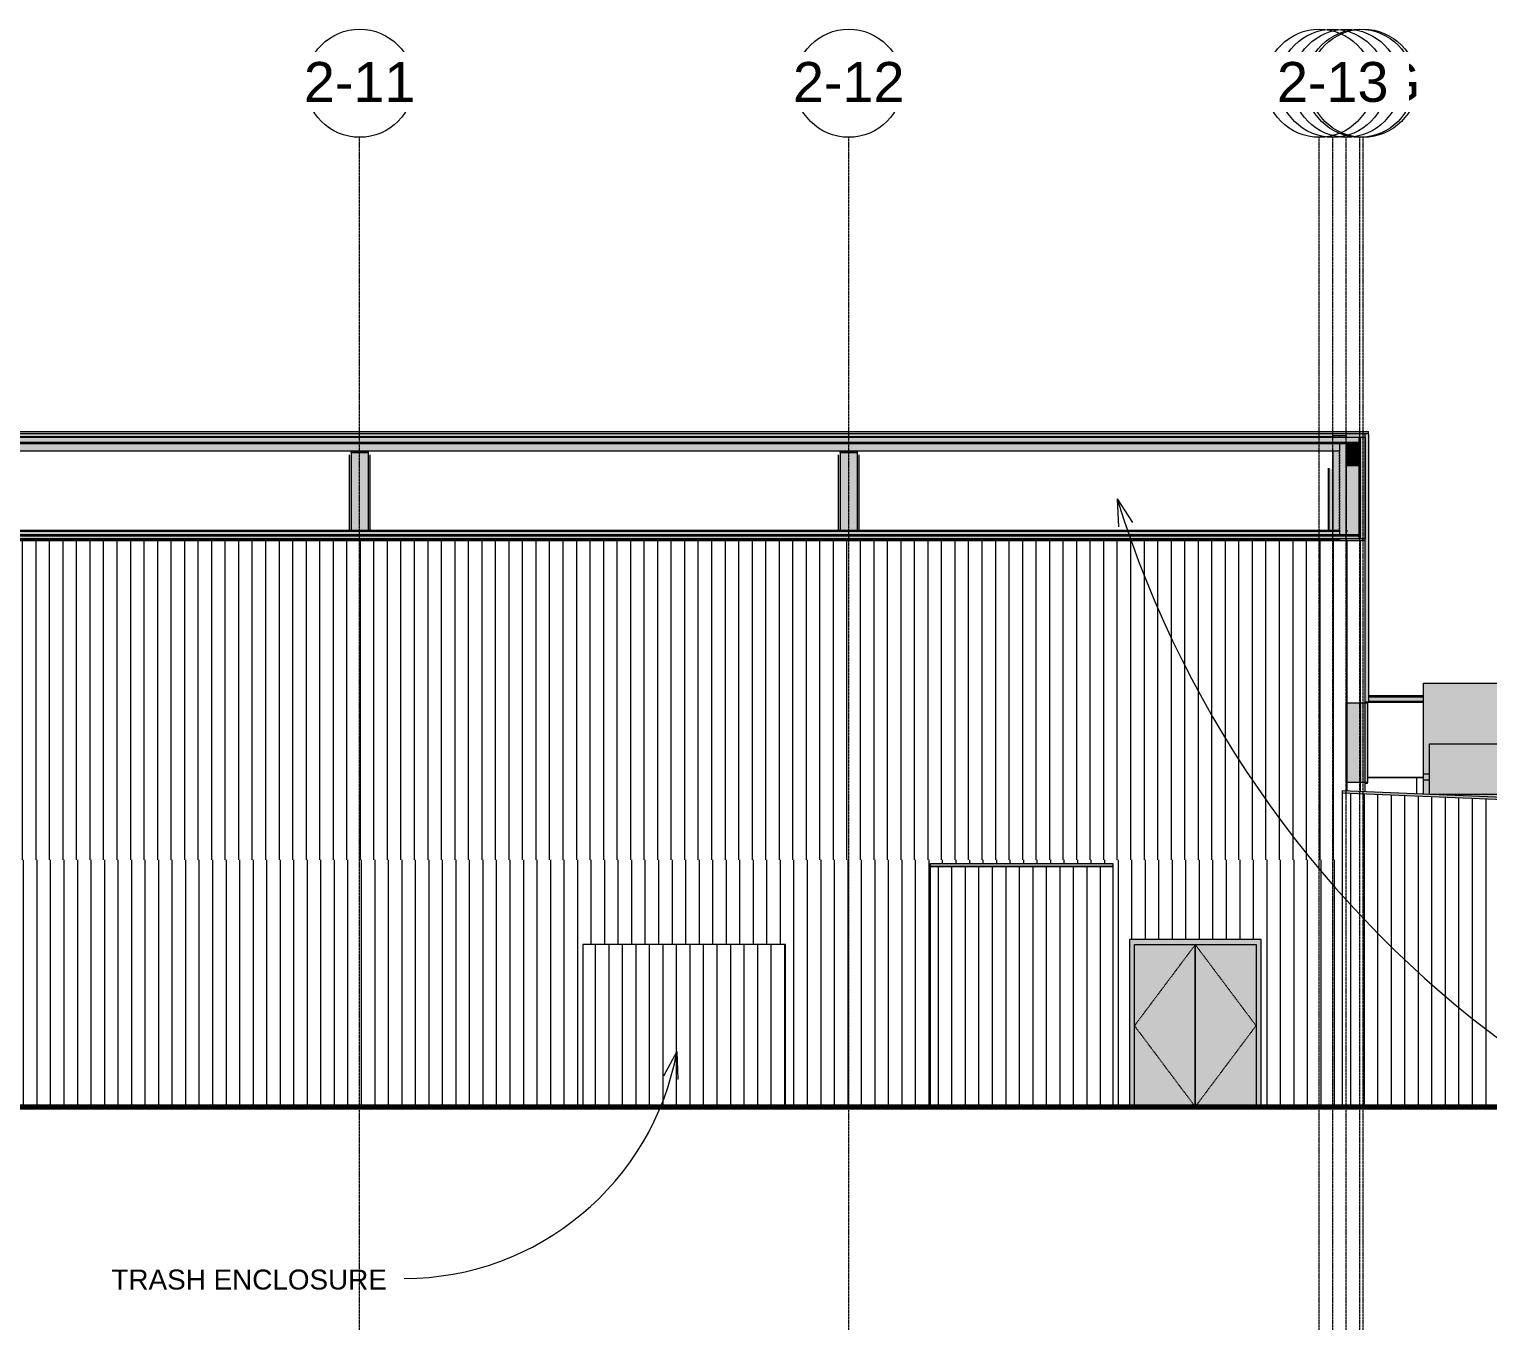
# Model space of a CAD drawing. Header units: inches. Extents: x 20478 to 36684, y -248 to 750.
# Drawn here: x 35054 to 35917, y -132 to 638 of the extents above; entities that cross this region are included whole.
import ezdxf

# ---------------------------------------------------------------- set-up
doc = ezdxf.new("R2010")
doc.units = ezdxf.units.IN
doc.header["$MEASUREMENT"] = 0
for name, pattern in [('Dash 1_16_', [0.12499999999999999, 0.06249999999999999, -0.06249999999999999]), ('Grid Line 1_2_', [0.8749999999999999, 0.4999999999999999, -0.125, 0.125, -0.125]), ('Hidden 1_8_', [0.1875, 0.125, -0.06249999999999999])]:
    doc.linetypes.add(name, pattern=pattern)
for name, color, linetype, lineweight in [('A-CLNG', 13, 'Continuous', 13), ('A-DOOR', 31, 'Continuous', 13), ('A-DOOR-FRAM', 31, 'Continuous', 9), ('A-GLAZ-CWMG', 51, 'Continuous', 9), ('A-ROOF', 132, 'Continuous', 13), ('A-WALL', 113, 'Continuous', 13), ('A-WALL-PATT', 111, 'Continuous', 13), ('C-TOPO', 7, 'Continuous', 9), ('G-ANNO-TEXT', 231, 'Continuous', 9), ('L-SITE-WALL', 31, 'Continuous', 13), ('M-EQPM', 50, 'Continuous', 9), ('S-BEAM', 12, 'Continuous', 9), ('S-COLS', 52, 'Continuous', 9), ('S-GRID', 1, 'Continuous', 9), ('S-GRID-IDEN', 1, 'Continuous', 9)]:
    doc.layers.add(name, color=color, linetype=linetype, lineweight=lineweight)
doc.styles.add('Arial', font='arial.ttf', dxfattribs={"height": 23.60479041916165})
doc.styles.add('Arial_1', font='arial.ttf', dxfattribs={"height": 11.80239520958083})

# ---------------------------------------------------------------- blocks, each defined once
blk = doc.blocks.new('Girt_C - 8_D-1162512-Elevation - North')
at = {"layer": 'S-BEAM'}
for points in [[(-24506.32921413365, 388.3092348252611), (-22795.36401028227, 388.3092348252609), (-22795.36401028227, 392.5941618504141), (-26260.87703146683, 392.5941618504143), (-26260.87703146683, 388.3092348252611), (-24514.96879746698, 388.3092348252611)], [(-24532.24796413365, 388.1217348252611), (-22795.36401028227, 388.1766523037884), (-22795.36401028227, 388.3092348252609), (-24324.89796413365, 388.3092348252611), (-26260.87703146683, 388.3092348252611), (-26260.87703146683, 388.1217348252611), (-24540.88754746698, 388.1217348252611)]]:
    blk.add_hatch(color=256, dxfattribs=at).paths.add_polyline_path(points, flags=0)
for p, q in [((-22795.36401028228, 392.5941618504138), (-22795.36401028228, 388.3092348252607)), ((-26260.87703146683, 388.1217348252611), (-22795.36401028227, 388.1217348252609)), ((-22795.36401028228, 388.3092348252607), (-22795.36401028228, 388.1217348252607))]:
    blk.add_line(p, q, dxfattribs=at)
blk = doc.blocks.new('Rectangular Mullion - Profile_Polycarbonate_Upper and left-1106668-Elevation - North')
at = {"layer": 'A-GLAZ-CWMG'}
blk.add_hatch(color=256, dxfattribs=at).paths.add_polyline_path([(-22778.88922535367, 191.2773372124658), (-22778.88922535367, 191.9999999999995), (-22780.26522535359, 191.9999999999995), (-22780.26522535359, 191.2773372124658)], flags=0)
for q in [(-22780.26522535359, 191.2773372124655), (-22778.88922535367, 191.9999999999994)]:
    blk.add_line((-22778.88922535367, 191.2773372124655), q, dxfattribs=at)
blk = doc.blocks.new('Rectangular Mullion - Profile_Polycarbonate_Upper and left-1149837-Elevation - North')
at = {"layer": 'A-GLAZ-CWMG'}
for points in [[(-22787.05213080031, 393.3821618504146), (-22783.87110035358, 393.3821618504146), (-22783.87110035358, 396.2161618504146), (-26280.2682253536, 396.2161618504146), (-26280.2682253536, 393.3821618504146), (-22795.69171413365, 393.3821618504146)], [(-22787.05213080031, 392.8441618504145), (-22783.87110035358, 392.8441618504145), (-22783.87110035358, 393.3821618504146), (-26271.3902253536, 393.3821618504146), (-26271.3902253536, 392.8441618504145), (-22795.69171413365, 392.8441618504145)], [(-22783.87110035358, 392.5941618504144), (-22783.87110035358, 392.8441618504145), (-26271.3902253536, 392.8441618504145), (-26271.3902253536, 392.5941618504144), (-22787.05213080031, 392.5941618504144)]]:
    blk.add_hatch(color=256, dxfattribs=at).paths.add_polyline_path(points, flags=0)
for p, q in [((-26280.2682253536, 396.2161618504139), (-22783.87110035359, 396.2161618504139)), ((-26280.2682253536, 393.3821618504139), (-22783.87110035359, 393.3821618504139)), ((-26271.3902253536, 392.8441618504139), (-22783.87110035359, 392.8441618504139)), ((-26271.3902253536, 392.5941618504139), (-22783.87110035359, 392.5941618504139)), ((-22783.87110035359, 396.2161618504139), (-22783.87110035359, 393.3821618504139)), ((-22783.87110035359, 392.8441618504139), (-22783.87110035359, 392.5941618504139))]:
    blk.add_line(p, q, dxfattribs=at)
blk = doc.blocks.new('Rectangular Mullion - Profile_Polycarbonate_Lower-1149838-Elevation - North')
at = {"layer": 'A-GLAZ-CWMG'}
blk.add_hatch(color=256, dxfattribs=at).paths.add_polyline_path([(-22787.05213080032, 336.187858960872), (-22783.87110035359, 336.187858960872), (-22783.87110035359, 337.6438589608723), (-26280.2682253536, 337.6438589608723), (-26280.2682253536, 336.187858960872), (-22795.69171413365, 336.187858960872)], flags=0)
h = blk.add_hatch(color=256, dxfattribs=at)
h.paths.add_polyline_path([(-22787.05213080032, 338.1818589608717), (-22783.87110035359, 338.1818589608717), (-22783.87110035359, 338.4318589608721), (-22791.28087764163, 338.4318589608721), (-22791.28087764163, 338.1818589608717)], flags=0)
h.paths.add_polyline_path([(-26260.16463080032, 338.1818589608717), (-22791.39025264163, 338.1818589608717), (-22791.39025264163, 338.4318589608721), (-26271.39022535361, 338.4318589608721), (-26271.39022535361, 338.1818589608717)], flags=0)
h = blk.add_hatch(color=256, dxfattribs=at)
h.paths.add_polyline_path([(-22791.20275264163, 337.9453125001034), (-22791.20280909465, 338.0546875001032), (-22783.87110035359, 338.0546875001032), (-22783.87110035359, 338.1818589608717), (-22791.28087764163, 338.128716954716), (-22791.25660281682, 338.076137494178), (-22791.20280909465, 337.9454496485121)], flags=0)
h.paths.add_polyline_path([(-24394.01463080032, 337.6438589608723), (-22783.87110035359, 337.6438589608723), (-22783.87110035359, 337.9453125001034), (-22791.3353351631, 338.0002299786319), (-22791.39025264163, 338.1818589608717), (-26271.39022535361, 338.1818589608717), (-26271.39022535361, 337.6438589608723), (-24411.29379746699, 337.6438589608723)], flags=0)
for p, q in [((-22783.87110035359, 337.6438589608713), (-26280.2682253536, 337.6438589608713)), ((-22791.39025264163, 338.4318589608713), (-26271.3902253536, 338.4318589608713)), ((-22791.38793656739, 338.1818589608713), (-26271.3902253536, 338.1818589608713)), ((-22783.87110035359, 338.4318589608713), (-22791.28087764163, 338.4318589608713)), ((-22783.87110035359, 338.1818589608713), (-22791.28087764163, 338.1818589608713)), ((-22783.87110035359, 338.4318589608713), (-22783.87110035359, 338.1818589608713)), ((-22783.87110035359, 337.6438589608713), (-22783.87110035359, 336.1878589608713)), ((-22783.87110035359, 336.1878589608713), (-26280.2682253536, 336.1878589608713))]:
    blk.add_line(p, q, dxfattribs=at)
blk = doc.blocks.new('Rectangular Mullion - Profile_Polycarbonate_Upper and left-1106854-Elevation - North')
at = {"layer": 'A-GLAZ-CWMG'}
h = blk.add_hatch(color=256, dxfattribs=at)
h.paths.add_polyline_path([(-22783.62110035359, 336.187858960872), (-22783.62110035359, 337.9453125001034), (-22783.87110035359, 337.9453125001034), (-22783.87110035359, 336.187858960872)], flags=0)
h.paths.add_polyline_path([(-22783.62110035359, 338.0546875001032), (-22783.62110035359, 396.2161618504146), (-22783.87110035359, 396.2161618504146), (-22783.87110035359, 338.0546875001032)], flags=0)
h = blk.add_hatch(color=256, dxfattribs=at)
h.paths.add_polyline_path([(-22783.62110035359, 336.187858960872), (-22783.08310035359, 336.187858960872), (-22783.08310035359, 337.9453125001034), (-22783.62110035359, 337.9453125001034)], flags=0)
h.paths.add_polyline_path([(-22783.08310035359, 338.0546875001032), (-22783.08310035359, 396.2161618504146), (-22783.62110035359, 396.2161618504146), (-22783.62110035359, 338.0546875001032)], flags=0)
blk.add_hatch(color=256, dxfattribs=at).paths.add_polyline_path([(-22783.08310035359, 336.187858960872), (-22780.24910035359, 336.187858960872), (-22780.24910035359, 396.2161618504146), (-22783.08310035359, 396.2161618504146), (-22783.08310035359, 340.131034807554)], flags=0)
for p, q in [((-22783.87110035359, 396.2161618504139), (-22783.62110035359, 396.2161618504139)), ((-22783.87110035359, 393.382161850414), (-22783.87110035359, 338.0546875001026)), ((-22783.62110035359, 396.2161618504139), (-22783.08310035359, 396.2161618504139)), ((-22783.62110035359, 396.2161618504139), (-22783.62110035359, 338.0546875001026)), ((-22783.08310035359, 396.2161618504139), (-22780.24910035359, 396.2161618504139)), ((-22783.08310035359, 396.2161618504139), (-22783.08310035359, 336.1878589608713)), ((-22780.24910035359, 396.2161618504139), (-22780.24910035359, 336.1878589608713)), ((-22783.87110035359, 337.9453125001029), (-22783.87110035359, 337.6438589608714)), ((-22783.62110035359, 337.9453125001029), (-22783.62110035359, 336.1878589608713)), ((-22783.62110035359, 336.1878589608713), (-22783.87110035359, 336.1878589608713)), ((-22783.08310035359, 336.1878589608713), (-22783.62110035359, 336.1878589608713)), ((-22780.24910035359, 336.1878589608713), (-22783.08310035359, 336.1878589608713))]:
    blk.add_line(p, q, dxfattribs=at)
blk = doc.blocks.new('Double-Flush - 72_ x 96_-983185-Elevation - North')
at = {"layer": 'A-DOOR'}
for points in [[(-22880.7652253536, 0), (-22880.7652253536, 95.99999999999999), (-22916.7652253536, 95.99999999999999), (-22916.7652253536, 0), (-22908.00629746698, 0)], [(-22844.7652253536, 0), (-22844.7652253536, 95.99999999999999), (-22880.7652253536, 95.99999999999999), (-22880.7652253536, 0)]]:
    blk.add_hatch(color=256, dxfattribs=at).paths.add_polyline_path(points, flags=0)
at = {"layer": 'A-DOOR-FRAM', "lineweight": 13}
blk.add_hatch(color=256, dxfattribs=at).paths.add_polyline_path([(-22919.7652253536, 0), (-22916.7652253536, 0), (-22916.7652253536, 95.99999999999999), (-22844.7652253536, 95.99999999999999), (-22844.7652253536, 0), (-22841.7652253536, 0), (-22841.7652253536, 98.99999999999999), (-22919.7652253536, 98.99999999999999), (-22919.7652253536, 76.49403480755358)], flags=0)
at = {"layer": 'A-DOOR', "linetype": 'Dash 1_16_', "lineweight": 9}
for p, q in [((-22880.7652253536, 95.99999999999997), (-22916.7652253536, 47.99999999999999)), ((-22844.7652253536, 47.99999999999998), (-22880.7652253536, 95.99999999999997)), ((-22880.7652253536, -2.468691398688048e-15), (-22916.7652253536, 47.99999999999998)), ((-22880.7652253536, -2.468691398688048e-15), (-22844.7652253536, 47.99999999999997))]:
    blk.add_line(p, q, dxfattribs=at)
at = {"layer": 'A-DOOR', "lineweight": 9}
for p, q in [((-22880.7652253536, 95.99999999999996), (-22880.7652253536, 0)), ((-22880.7652253536, 0), (-22880.7652253536, 95.99999999999997))]:
    blk.add_line(p, q, dxfattribs=at)
at = {"layer": 'A-DOOR-FRAM'}
for p, q in [((-22841.7652253536, 98.99999999999994), (-22919.7652253536, 98.99999999999994)), ((-22919.7652253536, 98.99999999999994), (-22919.7652253536, 0)), ((-22916.7652253536, 95.99999999999996), (-22844.7652253536, 95.99999999999996)), ((-22916.7652253536, 0), (-22916.7652253536, 95.99999999999996)), ((-22844.7652253536, 95.99999999999996), (-22844.7652253536, 0)), ((-22841.7652253536, 0), (-22841.7652253536, 98.99999999999994))]:
    blk.add_line(p, q, dxfattribs=at)
blk = doc.blocks.new('Carrier_48TC_Standard_Efficiency_Gas_Heat_Electric_Cooling_Packaged_Rooftop_Unit_3_to_15_nominal_tons - 15 ton 48TC__16-873539-Elevation - North')
at = {"layer": 'M-EQPM'}
for points in [[(-22742.20272535372, 193.327144343784), (-22742.20272535372, 214.7252837147571), (-22699.76522535371, 214.7252837147571), (-22699.76522535371, 243.5000000000039), (-22629.82772535373, 243.5000000000039), (-22629.82772535373, 250.7021443437843), (-22745.70272535373, 250.7021443437843), (-22745.70272535373, 193.327144343784)], [(-22629.70272535373, 243.5000000000039), (-22629.70272535373, 245.5771443437828), (-22629.82772535373, 245.5771443437828), (-22629.82772535373, 243.5000000000039)], [(-22742.20272535372, 184.99088146423), (-22742.20272535372, 197.0771443437847), (-22745.70272535373, 197.0771443437847), (-22745.70272535373, 185.1367147975636), (-22744.35798890515, 185.0806841122062)]]:
    blk.add_hatch(color=256, dxfattribs=at).paths.add_polyline_path(points, flags=0)
for p, q in [((-22745.70272535373, 250.7021443437843), (-22629.82772535373, 250.7021443437843)), ((-22745.70272535373, 193.3271443437841), (-22745.70272535373, 250.7021443437843)), ((-22629.82772535373, 243.5000000000037), (-22629.82772535373, 250.7021443437843)), ((-22629.82772535373, 245.5771443437829), (-22629.70272535373, 245.5771443437829)), ((-22629.70272535373, 245.5771443437829), (-22629.70272535373, 243.5000000000037)), ((-22745.70272535373, 197.0771443437844), (-22742.20272535372, 197.0771443437844)), ((-22745.70272535373, 185.1367147975637), (-22745.70272535373, 197.0771443437844)), ((-22742.20272535372, 193.3271443437841), (-22745.70272535373, 193.3271443437841))]:
    blk.add_line(p, q, dxfattribs=at)
blk = doc.blocks.new('Carrier_48TC_Standard_Efficiency_Gas_Heat_Electric_Cooling_Packaged_Rooftop_Unit_3_to_15_nominal_tons - 5 ton 48TC__06-873527-Elevation - North')
at = {"layer": 'M-EQPM'}
for points in [[(-22667.82772535372, 181.8919231308962), (-22667.82772535372, 182.8919231300921), (-22699.76522535371, 184.2226522967582), (-22699.76522535371, 214.7252837147573), (-22742.20272535372, 214.7252837147573), (-22742.20272535372, 184.9908814642302), (-22683.37713080031, 182.5398150245047)], [(-22667.82772535372, 181.8919231308962), (-22667.82772535372, 182.8919231300921), (-22699.76522535371, 184.2226522967582), (-22699.76522535371, 185.1002837147579), (-22742.20272535372, 185.0806841122063), (-22742.20272535372, 184.9908814642302), (-22683.37713080031, 182.5398150245047)]]:
    blk.add_hatch(color=256, dxfattribs=at).paths.add_polyline_path(points, flags=0)
for p, q in [((-22742.20272535372, 214.7252837147575), (-22699.76522535371, 214.7252837147575)), ((-22742.20272535372, 184.9908814642302), (-22742.20272535372, 214.7252837147575)), ((-22742.20272535372, 185.1002837147577), (-22699.76522535371, 185.1002837147577)), ((-22742.20272535372, 184.99088146423), (-22742.20272535372, 185.1002837147577)), ((-22667.82772535372, 181.8919231308965), (-22667.82772535372, 182.891923130092)), ((-22667.82772535372, 181.8919231308964), (-22667.82772535372, 182.8919231300919))]:
    blk.add_line(p, q, dxfattribs=at)
blk = doc.blocks.new('Girt_Z - 8_D-943826-Elevation - North')
at = {"layer": 'S-BEAM'}
for points in [[(-22787.05213080032, 387.0885361173133), (-22783.87110035359, 387.0885361173134), (-22783.87110035359, 392.5941618504137), (-22791.3902253536, 392.5941618504137), (-22791.3902253536, 387.0885361173133)], [(-22783.87110035359, 386.8933929389747), (-22783.87110035359, 387.0885361173134), (-22791.3902253536, 387.0883224722056), (-22791.3902253536, 386.8933929389746), (-22787.05213080032, 386.8933929389746)], [(-22787.05213080032, 386.7948456339141), (-22783.87110035359, 386.7948456339141), (-22783.87110035359, 386.8933929389747), (-22791.3902253536, 386.8933929389746), (-22791.3902253536, 386.7948456339141)]]:
    blk.add_hatch(color=256, dxfattribs=at).paths.add_polyline_path(points, flags=0)
blk.add_line((-22783.87110035359, 386.7948456339144), (-22791.3902253536, 386.7948456339144), dxfattribs=at)
blk = doc.blocks.new('overhead door - one-983186-Elevation - North')
at = {"layer": 'A-DOOR', "lineweight": 9}
h = blk.add_hatch(dxfattribs=at)
h.set_pattern_fill('FP_33', color=256, style=0, pattern_type=2)
h.set_pattern_definition([(90, (-81608.159, 0), (-8, 4.898587196589413e-16), [])])
h.paths.add_polyline_path([(-23037.5152253536, 0), (-22929.5152253536, 0), (-22929.5152253536, 142.0179092929419), (-23037.5152253536, 142.0179092929419), (-23037.5152253536, 76.49403480755358)], flags=0)
blk = doc.blocks.new('columns and girder2 - one-V83-Elevation - North')
at = {"layer": 'S-BEAM'}
h = blk.add_hatch(color=256, dxfattribs=at)
h.paths.add_polyline_path([(-25395.89022535362, 335.0000000000005), (-25395.89022535362, 335.0179092928341), (-25396.20629746699, 335.0000000000005)], flags=0)
h.paths.add_polyline_path([(-25395.89022535362, 340.9820907073643), (-25395.89022535362, 385.799339685041), (-25396.89022535361, 385.799339685041), (-25396.89022535361, 340.9820907073643), (-25396.20629746699, 340.9820907073643)], flags=0)
h.paths.add_polyline_path([(-25406.89022535361, 340.9820907073643), (-25406.89022535361, 385.799339685041), (-25407.89022535362, 385.799339685041), (-25407.89022535362, 340.9820907073643)], flags=0)
for points in [[(-25396.89022535361, 387.1860014992937), (-25396.89022535361, 388.1217348252609), (-25406.89022535361, 388.1217348252609), (-25406.89022535361, 387.1860014992937), (-25404.84588080032, 387.1860014992937)], [(-25406.89022535361, 340.9820907073643), (-25396.89022535361, 340.9820907073643), (-25396.89022535361, 387.1860014992937), (-25406.89022535361, 387.1860014992937), (-25406.89022535361, 345.0132014742208)]]:
    blk.add_hatch(color=256, dxfattribs=at).paths.add_polyline_path(points, flags=0)
for p, q in [((-25407.89022535361, 340.9820907073637), (-25407.89022535361, 385.7993396850412)), ((-25406.89022535361, 387.1860014992933), (-25406.89022535361, 388.1217348252607)), ((-25396.8902253536, 387.186001499293), (-25406.89022535361, 387.1860014992932)), ((-25406.89022535361, 387.1860014992932), (-25406.89022535361, 340.9820907073635)), ((-25406.89022535361, 387.1860014992932), (-25396.89022535361, 387.1860014992931)), ((-25396.89022535361, 388.1217348252606), (-25396.89022535361, 387.1860014992932)), ((-25396.8902253536, 387.186001499293), (-25396.8902253536, 340.9820907073633)), ((-25395.89022535361, 385.799339685041), (-25395.89022535361, 340.9820907073636))]:
    blk.add_line(p, q, dxfattribs=at)
blk = doc.blocks.new('W-Wide Flange-Column - B1-D-1166472-Elevation - North')
at = {"layer": 'S-COLS', "linetype": 'Hidden 1_8_'}
for p, q in [((-22795.5464753536, 397.1301897394492), (-22795.5464753536, 396.216161850414)), ((-22795.2339753536, 396.216161850414), (-22795.2339753536, 397.1301897394492)), ((-22795.2339753536, 338.4318589608715), (-22795.2339753536, 392.5941618504139)), ((-22795.5464753536, 388.1217348252607), (-22795.5464753536, 340.9820907073641)), ((-22795.2339753536, 335.0000000000001), (-22795.2339753536, 336.1878589608715))]:
    blk.add_line(p, q, dxfattribs=at)
blk = doc.blocks.new('Girt_Z - 10_D-1101369-Elevation - North')
at = {"layer": 'S-BEAM'}
for points in [[(-23037.5152253536, 142.500000000207), (-22929.5152253536, 142.5000000002067), (-22929.5152253536, 144), (-23037.5152253536, 144.0000000000003)], [(-23037.5152253536, 142.0179092929419), (-22929.5152253536, 142.0179092929415), (-22929.5152253536, 142.5000000002067), (-23037.5152253536, 142.500000000207)]]:
    blk.add_hatch(color=256, dxfattribs=at).paths.add_polyline_path(points, flags=0)
for p, q in [((-23037.5152253536, 142.5000000002066), (-22929.5152253536, 142.5000000002067)), ((-22929.5152253536, 142.0179092929418), (-23037.5152253536, 142.0179092929417))]:
    blk.add_line(p, q, dxfattribs=at)
blk = doc.blocks.new('Girt_Z - 10_D-V86-Elevation - North')
at = {"layer": 'S-BEAM'}
for points in [[(-22795.69171413365, 340.8983045963977), (-22795.3641363791, 340.8983045963977), (-22795.3641363791, 340.9820907073641), (-26271.39022535361, 340.9820907073639), (-26271.39022535361, 340.8983045963979), (-22804.33129746698, 340.8983045963977)], [(-26271.39022535361, 340.4489975999883), (-22795.3641363791, 340.4489975999884), (-22795.3641363791, 340.8983045963977), (-26271.39022535361, 340.8983045963979)], [(-26271.39022535361, 338.4318589608716), (-22795.3641363791, 338.4318589608715), (-22795.3641363791, 340.4489975999884), (-26271.39022535361, 340.4489975999883), (-26271.39022535361, 340.1310348075539)], [(-24532.24796413365, 335.500000000099), (-22795.3641363791, 335.5000000000987), (-22795.3641363791, 336.1878589608717), (-26271.3902253536, 336.1878589608718), (-26271.3902253536, 335.5000000000989), (-24549.52713080032, 335.500000000099)], [(-26271.3902253536, 335.0179092928338), (-22795.3641363791, 335.0179092928336), (-22795.3641363791, 335.5000000000987), (-26271.3902253536, 335.5000000000989)]]:
    blk.add_hatch(color=256, dxfattribs=at).paths.add_polyline_path(points, flags=0)
for p, q in [((-22795.3641363791, 340.9820907073639), (-26271.3902253536, 340.9820907073637)), ((-22795.3641363791, 340.8983045963979), (-26271.3902253536, 340.8983045963977)), ((-22795.3641363791, 340.4489975999884), (-26271.3902253536, 340.4489975999883)), ((-22795.3641363791, 340.9820907073639), (-22795.3641363791, 340.8983045963979)), ((-22795.3641363791, 340.8983045963979), (-22795.3641363791, 340.4489975999884)), ((-22795.3641363791, 340.4489975999884), (-22795.3641363791, 338.4318589608715)), ((-22795.3641363791, 335.0179092928338), (-26271.39376911776, 335.0179092928337)), ((-26271.3902253536, 335.5000000000986), (-22795.3641363791, 335.5000000000987)), ((-22795.3641363791, 336.1878589608716), (-22795.3641363791, 335.5000000000987)), ((-22795.3641363791, 335.5000000000987), (-22795.3641363791, 335.0179092928338))]:
    blk.add_line(p, q, dxfattribs=at)
blk = doc.blocks.new('Girt_Z - 10_D-1181673-Elevation - North')
at = {"layer": 'S-BEAM'}
h = blk.add_hatch(color=256, dxfattribs=at)
h.paths.add_polyline_path([(-22781.96478597397, 335.0179092928386), (-22781.39025264163, 335.5000000001033), (-22781.39025264163, 336.1878589608722), (-22781.49962764163, 336.1878589608722), (-22781.49962764163, 335.5510024002142), (-22782.03509086878, 335.1016954038049)], flags=0)
h.paths.add_polyline_path([(-22791.3353351631, 338.0002299786311), (-22791.28087764163, 338.1287169547162), (-22791.28087764163, 340.4489975999934), (-22790.74541441448, 340.8983045964027), (-22790.81571930929, 340.9820907073683), (-22791.39025264163, 340.5000000001036), (-22791.39025264163, 338.1328125001036)], flags=0)
h.paths.add_polyline_path([(-22791.20275264163, 337.9453125001036), (-22791.25660281681, 338.0761374941782), (-22791.3353351631, 338.0002299786311)], flags=0)
h.paths.add_polyline_path([(-22783.08310035359, 337.9453125001036), (-22783.08310035359, 338.0546875001033), (-22791.20280909465, 338.0546875001033), (-22791.20275264163, 337.9453125001036), (-22787.05213080032, 337.9453125001036)], flags=0)
for p, q in [((-22790.81571930929, 340.9820907073682), (-22791.39025264163, 340.5000000001032)), ((-22791.39025264163, 340.5000000001032), (-22791.39025264163, 338.1328125001031)), ((-22791.28087764163, 340.4489975999927), (-22790.74541441448, 340.8983045964021)), ((-22791.28087764163, 338.128716954716), (-22791.28087764163, 340.4489975999927)), ((-22783.08310035359, 338.0546875001031), (-22791.20280909465, 338.0546875001031)), ((-22791.20275264163, 337.9453125001031), (-22783.08310035359, 337.9453125001032)), ((-22790.74541441448, 340.8983045964021), (-22790.81571930929, 340.9820907073682)), ((-22781.49962764163, 335.5510024002136), (-22782.03509086878, 335.1016954038042)), ((-22782.03509086878, 335.1016954038042), (-22781.96478597397, 335.0179092928381)), ((-22781.96478597397, 335.0179092928381), (-22781.39025264163, 335.500000000103)), ((-22781.49962764163, 336.1878589608716), (-22781.49962764163, 335.5510024002136)), ((-22781.39025264163, 335.500000000103), (-22781.39025264163, 336.1878589608715))]:
    blk.add_line(p, q, dxfattribs=at)
for centre, radius, start in [((-22791.20275264163, 338.1328125001031), 0.1875, 180), ((-22791.20280909465, 338.1328662347603), 0.07817873466046876, 183.0423617075049)]:
    blk.add_arc(centre, radius, start, 269.9999999999996, dxfattribs=at)
blk = doc.blocks.new('Rectangular Mullion - Profile_Polycarbonate_Upper and left-1166478-Elevation - North')
at = {"layer": 'A-GLAZ-CWMG'}
blk.add_hatch(color=256, dxfattribs=at).paths.add_polyline_path([(-22780.26522535359, 239.4999999987426), (-22778.13922535359, 239.4999999987426), (-22778.13922535359, 398.2168832616719), (-22780.26522535359, 398.2168832616719), (-22780.26522535359, 252.2520348075539)], flags=0)
for p, q in [((-22780.26522535359, 239.4999999987423), (-22780.26522535359, 398.2168832616712)), ((-22778.13922535359, 398.2168832616712), (-22780.26522535359, 398.2168832616712)), ((-22778.13922535359, 398.2168832616712), (-22778.13922535359, 239.4999999987423)), ((-22778.13922535359, 239.4999999987423), (-22780.26522535359, 239.4999999987423))]:
    blk.add_line(p, q, dxfattribs=at)
blk = doc.blocks.new('W-Wide Flange - W8X15-1168863-Elevation - North')
at = {"layer": 'S-BEAM'}
blk.add_hatch(color=256, dxfattribs=at).paths.add_polyline_path([(-22791.3902253536, 342.8744711575663), (-22791.38922535359, 342.8744711575663), (-22791.3902253536, 342.9477558786402)], flags=0)
blk = doc.blocks.new('Dimension Lumber - 5_5 x 7_5 Glulam-1168851-Elevation - North')
at = {"layer": 'S-BEAM'}
blk.add_hatch(color=256, dxfattribs=at).paths.add_polyline_path([(-25881.64022536859, 334.9999999999995), (-25881.64022536859, 335.0179092928336), (-25887.14022536859, 334.9999999999995)], flags=0)
blk = doc.blocks.new('Grid - Grid Head - Circle-14747-Elevation - North')
at = {"layer": 'S-GRID-IDEN'}
blk.add_circle((-23085.89022535356, 605.7647821060499), 32, dxfattribs=at)

msp = doc.modelspace()

# ---------------------------------------------------------------- hatches: boundary and pattern name
at = {"layer": 'A-ROOF', "lineweight": 5}
for points in [[(35837.59209281118, 398.2280990868405), (35846.50499825791, 398.2280990868405), (35846.50499825791, 399.7294006055234), (32340.75399825787, 399.7294006055234), (32340.75399825787, 398.2280990868405), (35828.95250947785, 398.2280990868405)], [(36629.7539982576, 152.3515591122185), (36629.75399825769, 153.8528606308977), (35830.75399825792, 187.1445272975577), (35830.75399825792, 185.6432257788748), (36615.15459281118, 152.9598676724861)]]:
    msp.add_hatch(color=256, dxfattribs=at).paths.add_polyline_path(points, flags=0)
at = {"layer": 'A-ROOF'}
msp.add_hatch(color=256, dxfattribs=at).paths.add_polyline_path([(35837.59209281118, 396.2161618504145), (35844.3789982579, 396.2161618504145), (35844.3789982579, 398.2168832616719), (32353.25399825789, 398.1718564061165), (32353.25399825789, 396.6638352531483), (35825.2539982579, 396.6638352531483), (35825.2539982579, 397.1301897394497), (35833.2539982579, 397.1301897394497), (35833.2539982579, 396.2161618504145)], flags=0)
at = {"layer": 'A-WALL', "lineweight": 5}
for points in [[(35854.87125947785, 242.6876794211163), (35878.94149825777, 242.6876794211163), (35878.94149825777, 243.5000000000029), (35846.50499825791, 243.5000000000029), (35846.50499825791, 242.6876794211163)], [(35878.94149825777, 240.000000000003), (35878.94149825777, 242.6876794211163), (35846.50499825791, 242.6876794211163), (35846.50499825791, 240.000000000003), (35854.87125947785, 240.000000000003)], [(35878.94149825777, 239.5000000000069), (35878.94149825777, 240.000000000003), (35846.50499825791, 240.000000000003), (35846.50499825791, 239.5000000000069), (35854.87125947785, 239.5000000000069)], [(35878.94149825777, 239.4558058261848), (35878.94149825777, 239.5000000000069), (35854.87125947785, 239.4558058261848)]]:
    msp.add_hatch(color=256, dxfattribs=at).paths.add_polyline_path(points, flags=0)
at = {"layer": 'A-WALL-PATT', "lineweight": 9}
h = msp.add_hatch(dxfattribs=at)
h.set_pattern_fill('FP_34', color=256, style=0, pattern_type=2)
h.set_pattern_definition([(90, (-84902.284, 0), (-8, 4.898587196589413e-16), [])])
h.paths.add_polyline_path([(32353.25399825789, 146.2500000002039), (35830.75399825789, 146.2500000002039), (35830.75399825789, 187.1445272975573), (35844.3789982579, 186.5768189642241), (35844.3789982579, 335.0000000000005), (32353.25399825789, 335.0000000000005), (32353.25399825789, 149.7265348075536)], flags=0)
h = msp.add_hatch(dxfattribs=at)
h.set_pattern_fill('FP_27', color=256, style=0, pattern_type=2)
h.set_pattern_definition([(90, (-81228.159, 677.25), (-193, -193), [48, -145]), (180, (-81228.159, 677.25), (-2.363568322354392e-14, -193), [96.25, -96.75]), (270, (-81324.409, 725.25), (-193, -193), [48, -145]), (180, (-81228.159, 725.25), (-2.363568322354392e-14, -193), [96.25, -96.75]), (270, (-81324.659, 725.25), (-193, -193), [48, -145]), (180, (-81324.659, 725.25), (-2.363568322354392e-14, -193), [96.25, -96.75]), (90, (-81420.909, 677.25), (-193, -193), [48, -145]), (180, (-81324.659, 677.25), (-2.363568322354392e-14, -193), [96.25, -96.75]), (90, (-81276.159, 725.5), (-193, -193), [48, -145]), (180, (-81227.909, 725.5), (-2.363568322354392e-14, -193), [48.25, -144.75]), (180, (-81227.909, 773.5), (-2.363568322354392e-14, -193), [48.25, -144.75]), (90, (-81372.659, 725.5), (-193, -193), [48, -145]), (180, (-81276.409, 725.5), (-2.363568322354392e-14, -193), [96.25, -96.75]), (270, (-81276.409, 773.5), (-193, -193), [48, -145]), (180, (-81276.409, 773.5), (-2.363568322354392e-14, -193), [96.25, -96.75]), (180, (-81372.909, 725.5), (-2.363568322354392e-14, -193), [48, -145]), (270, (-81372.909, 773.5), (-193, -193), [48, -145]), (180, (-81372.909, 773.5), (-2.363568322354392e-14, -193), [48, -145]), (90, (-81228.159, 773.75), (-193, -193), [48, -145]), (180, (-81228.159, 773.75), (-2.363568322354392e-14, -193), [96.25, -96.75]), (270, (-81324.409, 821.75), (-193, -193), [48, -145]), (180, (-81228.159, 821.75), (-2.363568322354392e-14, -193), [96.25, -96.75]), (270, (-81324.659, 821.75), (-193, -193), [48, -145]), (180, (-81324.659, 821.75), (-2.363568322354392e-14, -193), [96.25, -96.75]), (270, (-81420.909, 821.75), (-193, -193), [48, -145]), (180, (-81324.659, 773.75), (-2.363568322354392e-14, -193), [96.25, -96.75]), (90, (-81276.159, 822), (-193, -193), [48, -145]), (180, (-81227.909, 822), (-2.363568322354392e-14, -193), [48.25, -144.75]), (180, (-81227.909, 870), (-2.363568322354392e-14, -193), [48.25, -144.75]), (90, (-81372.659, 822), (-193, -193), [48, -145]), (180, (-81276.409, 822), (-2.363568322354392e-14, -193), [96.25, -96.75]), (270, (-81276.409, 870), (-193, -193), [48, -145]), (180, (-81276.409, 870), (-2.363568322354392e-14, -193), [96.25, -96.75]), (180, (-81372.909, 822), (-2.363568322354392e-14, -193), [48, -145]), (270, (-81372.909, 870), (-193, -193), [48, -145]), (180, (-81372.909, 870), (-2.363568322354392e-14, -193), [48, -145])])
h.paths.add_polyline_path([(36565.99358611104, 145.4999999999996), (36555.00399825784, 145.957899493883), (36555.00399825784, 145.4999999999996), (36563.31709281118, 145.4999999999996)], flags=0)
h.paths.add_polyline_path([(36566.12899825863, 154.0017330997204), (36566.12899825863, 155.0026007788425), (36554.25399825767, 155.4973924455473), (36554.25399825767, 154.4965247664273), (36563.31709281118, 154.1188958266973)], flags=0)
h.paths.add_polyline_path([(36566.12899825863, 156.5039022975251), (36566.12899825863, 157.500000000209), (36564.75399825803, 157.500000000209), (36564.75399825803, 157.5611939634144), (35956.81649825777, 182.8919231300921), (35956.81649825777, 181.8919231308965), (36564.75399825803, 156.5611939642168)], flags=0)
h.paths.add_polyline_path([(35878.94149825777, 185.1367147975634), (35878.94149825777, 239.4558058261848), (35845.75499825791, 239.4558058261848), (35845.75499825794, 191.2773372124659), (35844.3789982579, 191.2773372124659), (35844.3789982579, 186.5768189642248), (35866.7852347062, 185.6432257788792)], flags=0)
h = msp.add_hatch(dxfattribs=at)
h.set_pattern_fill('FP_32', color=256, style=0, pattern_type=2)
h.set_pattern_definition([(90, (-81188.034, 0), (-8, 4.898587196589413e-16), [])])
h.paths.add_polyline_path([(35830.75399825781, 0), (36069.37899825792, 0), (36069.37899825792, 175.7005174455405), (35830.75399825781, 185.6432257788792), (35830.75399825781, 8.14370147422005)], flags=0)
h = msp.add_hatch(dxfattribs=at)
h.set_pattern_fill('FP_30', color=256, style=0, pattern_type=2)
h.set_pattern_definition([(90, (-84605.659, 0), (-8, 4.898587196589413e-16), [])])
h.paths.add_polyline_path([(35578.40459281118, 0), (35587.12899825789, 0), (35587.12899825789, 144.0000000000003), (35695.1289982579, 144.0000000000003), (35695.1289982579, 0), (35704.8789982579, 0), (35704.8789982579, 98.99999999999999), (35782.8789982579, 98.9631449631538), (35782.8789982579, 0), (35830.75399825781, 0), (35830.75399825789, 146.250000000104), (32643.62899825789, 146.250000000104), (32643.62899825789, 0), (32652.8789982579, 0), (32652.8789982579, 98.99999999999999), (32694.8789982579, 98.99999999999999), (32694.8789982579, 0), (35381.40899825774, 0), (35381.40899825774, 95.99999999999999), (35501.40899825774, 95.99999999999999), (35501.40899825774, 0)], flags=0)
h = msp.add_hatch(dxfattribs=at)
h.set_pattern_fill('FP_36', color=256, style=0, pattern_type=2)
h.set_pattern_definition([(90, (-81867.129, 0), (-8, 4.898587196589413e-16), [])])
h.paths.add_polyline_path([(35403.79640698043, 0), (35501.40899825774, 0), (35501.40899825774, 95.99999999999999), (35381.40899825774, 95.99999999999999), (35381.40899825774, 0)], flags=0)
at = {"layer": 'L-SITE-WALL', "lineweight": 5}
h = msp.add_hatch(color=256, dxfattribs=at)
h.paths.add_polyline_path([(35844.67049825791, 238.9390002824534), (35845.75499825791, 238.9390002824534), (35845.75499825791, 239.4999999987426), (35844.3789982579, 239.4999999987426), (35844.3789982579, 238.9390002824534), (35844.4414982579, 238.9390002824534)], flags=0)
h.paths.add_polyline_path([(35833.25499825791, 335.0000000000005), (35844.3789982579, 335.0000000000005), (35844.33262325791, 336.1878589608719), (35843.25397096986, 336.1878589608719), (35843.25397096986, 335.5000000001034), (35842.67943763753, 335.0179092928383), (35842.60913274271, 335.101695403805), (35843.14459596987, 335.5510024002139), (35843.14459596986, 336.1878589608719), (35833.25499825791, 336.1878589608719), (35833.25499825791, 335.2488681408874)], flags=0)
h.paths.add_polyline_path([(35837.59209281118, 338.431858960872), (35840.77312325791, 338.431858960872), (35840.77312325791, 379.3013475857225), (35833.25499825791, 379.3013475857225), (35833.25499825791, 340.5008619971233), (35833.8285043022, 340.9820907073684), (35833.89880919701, 340.8983045964024), (35833.36334596986, 340.4489975999931), (35833.36334596986, 338.431858960872)], flags=0)
msp.add_hatch(color=256, dxfattribs=at).paths.add_polyline_path([(35845.75499825794, 191.9999999999996), (35845.75499825794, 238.9390002824534), (35833.25499825794, 238.9390002824534), (35833.25499825794, 191.9999999999996), (35837.59209281118, 191.9999999999996)], flags=0)
at = {"layer": 'S-COLS', "lineweight": 5}
h = msp.add_hatch(color=256, dxfattribs=at)
h.paths.add_polyline_path([(35825.2539982579, 335.0000000000005), (35833.2539982579, 335.0000000000005), (35833.2539982579, 336.1878589608719), (35829.2800872324, 336.1878589608719), (35829.2800872324, 335.0179092928342), (35825.2539982579, 335.0179092928342)], flags=0)
h.paths.add_polyline_path([(35833.25397096987, 338.431858960872), (35833.2539982579, 392.5941618504143), (35829.28021332922, 392.5941618504143), (35829.28021332922, 388.1217348252611), (35825.2539982579, 388.1217348252611), (35825.2539982579, 340.9820907073643), (35829.2800872324, 340.9820907073643), (35829.2800872324, 338.431858960872)], flags=0)
h.paths.add_polyline_path([(35829.28021332922, 396.2161618504145), (35833.2539982579, 396.2161618504145), (35833.2539982579, 397.1301897394497), (35825.2539982579, 397.1301897394497), (35825.2539982579, 396.2161618504145), (35828.95250947785, 396.2161618504145)], flags=0)
h = msp.add_hatch(color=256, dxfattribs=at)
h.paths.add_polyline_path([(35822.93759200787, 335.0000000000005), (35822.93759200787, 335.0179092928342), (35822.50399825787, 335.0000000000005)], flags=0)
h.paths.add_polyline_path([(35822.93759200787, 340.9820907073643), (35822.93759200787, 377.9064599806101), (35822.50399825787, 377.9064599806101), (35822.50399825787, 340.9820907073643)], flags=0)
for points in [[(35822.93759200787, 340.9820907073643), (35823.62899825787, 340.9820907073643), (35823.62899825787, 377.7458154493604), (35822.93759200787, 377.7746240431101), (35822.93759200787, 345.0132014742208)], [(35823.62899825787, 340.9820907073643), (35825.2539982579, 340.9820907073643), (35825.2539982579, 377.7458154493604), (35823.62899825787, 377.7458154493604), (35823.62899825787, 345.0132014742208)]]:
    msp.add_hatch(color=256, dxfattribs=at).paths.add_polyline_path(points, flags=0)

# ---------------------------------------------------------------- linework, layer by layer
at = {"layer": 'A-CLNG'}
msp.add_line((32353.25399825789, 396.6638352531478), (35825.2539982579, 396.6638352531478), dxfattribs=at)
at = {"layer": 'A-ROOF'}
for p, q in [((32340.75399825788, 399.7294006055229), (35846.50499825792, 399.7294006055229)), ((35846.50499825792, 398.2280990868398), (32340.75399825788, 398.2280990868398)), ((35846.50499825792, 398.2280990868398), (35846.50499825792, 399.7294006055229)), ((35830.75399825792, 187.1445272975577), (36653.75399825745, 152.8528606309013)), ((35830.75399825792, 187.1445272975577), (35830.75399825792, 185.6432257788747))]:
    msp.add_line(p, q, dxfattribs=at)
at = {"layer": 'A-WALL'}
for p, q in [((35846.50499825791, 243.5000000000029), (35878.94149825777, 243.5000000000029)), ((35846.50499825791, 242.6876794211158), (35878.94149825777, 242.6876794211158)), ((35845.75499825791, 239.4558058261844), (35878.94149825777, 239.4558058261844)), ((35846.50499825791, 240.0000000000029), (35878.94149825777, 240.0000000000029)), ((35846.50499825791, 239.5000000000066), (35878.94149825777, 239.5000000000066))]:
    msp.add_line(p, q, dxfattribs=at)
at = {"layer": 'C-TOPO', "lineweight": 70}
for p, q in [((32260.80459281119, 0), (35403.79640698043, 0)), ((35403.79640698043, 0), (36189.21321840757, 0))]:
    msp.add_line(p, q, dxfattribs=at)
at = {"layer": 'C-TOPO'}
for q in [(32260.80459281118, 0), (36189.21307126585, 0)]:
    msp.add_line((35403.79607907835, 0), q, dxfattribs=at)
at = {"layer": 'G-ANNO-TEXT', "color": 145}
for p, q in [((35697.62841971158, 359.7561382334008), (35706.659276448, 345.8700444826092)), ((35697.62841971158, 359.7561382334008), (35698.50632418787, 343.2149999176743)), ((35437.03830909215, 32.70824051433843), (35429.19254232085, 18.11975475262144)), ((35437.03830909215, 32.70824051433843), (35437.5379186369, 16.15135785629346))]:
    msp.add_line(p, q, dxfattribs=at)
for centre, radius, start, end in [((36304.25252994538, 548.892417261005), 635.425324614433, 197.3166936141086, 269.9999999999996), ((35275.61689799322, 62.56266551691491), 164.1589432635446, 269.9999999999994, 349.5217114506702)]:
    msp.add_arc(centre, radius, start, end, dxfattribs=at)
at = {"layer": 'L-SITE-WALL'}
for p, q in [((35844.3789982579, 334.9999999999999), (32353.2539982579, 334.9999999999999)), ((35833.25499825794, 191.9999999999996), (35833.25499825794, 238.9390002824532)), ((35845.75499825794, 238.9390002824532), (35833.25499825794, 238.9390002824532)), ((35844.3789982579, 186.5768189642236), (35844.3789982579, 239.4999999987423)), ((35845.75499825791, 239.4999999987424), (35845.75499825794, 191.9999999999996)), ((35845.75499825794, 191.9999999999996), (35833.25499825794, 191.9999999999996)), ((36069.37899825792, 175.7005174455403), (35830.75399825782, 185.6432257788789)), ((35830.75399825782, 185.6432257788789), (35830.75399825782, 0)), ((35587.1289982579, 0), (35587.1289982579, 144)), ((35587.1289982579, 144), (35695.1289982579, 144)), ((35695.1289982579, 144), (35695.1289982579, 0)), ((35501.40899825774, 95.99999999999999), (35381.40899825774, 95.99999999999999)), ((35381.40899825774, 95.99999999999999), (35381.40899825774, 0)), ((35501.40899825774, 0), (35501.40899825774, 95.99999999999999))]:
    msp.add_line(p, q, dxfattribs=at)
at = {"layer": 'S-COLS'}
for p, q in [((35825.2539982579, 397.1301897394492), (35825.2539982579, 396.216161850414)), ((35833.2539982579, 397.1301897394492), (35825.2539982579, 397.1301897394492)), ((35833.2539982579, 397.1301897394492), (35833.2539982579, 396.216161850414)), ((35833.2539982579, 392.5941618504139), (35833.2539982579, 340.5000000001029)), ((35825.2539982579, 388.1217348252607), (35825.2539982579, 340.9820907073641)), ((35822.50399825787, 377.9064599806096), (35822.50399825787, 340.9820907073639)), ((35822.93759200787, 377.9064599806096), (35822.93759200787, 340.9820907073639)), ((35833.2539982579, 336.1878589608716), (35833.2539982579, 335.0000000000001))]:
    msp.add_line(p, q, dxfattribs=at)
at = {"layer": 'S-GRID', "linetype": 'Grid Line 1_2_'}
for p, q in [((35249.25399825793, -131.9999999999999), (35249.25399825793, 573.7647821060501)), ((35538.75399825793, -131.9999999999999), (35538.75399825793, 573.7647821060501)), ((35538.75399825793, -131.9999999999999), (35538.75399825793, 573.7647821060501)), ((35817.25399825793, -131.9999999999999), (35817.25399825793, 573.7647821060501)), ((35825.25399825793, -131.9999999999999), (35825.25399825793, 573.7647821060501)), ((35825.25399825793, -131.9999999999999), (35825.25399825793, 573.7647821060501)), ((35833.25399825793, -131.9999999999999), (35833.25399825793, 573.7647821060501)), ((35833.25399825793, -131.9999999999999), (35833.25399825793, 573.7647821060501)), ((35841.25399825793, -131.9999999999999), (35841.25399825793, 573.7647821060501)), ((35843.25399825793, -131.9999999999999), (35843.25399825793, 573.7647821060501))]:
    msp.add_line(p, q, dxfattribs=at)

# ---------------------------------------------------------------- block references
at = {"layer": 'A-DOOR'}
for name in ['overhead door - one-983186-Elevation - North', 'Double-Flush - 72_ x 96_-983185-Elevation - North']:
    msp.add_blockref(name, (58624.6442236115, 0), dxfattribs=at)
at = {"layer": 'A-GLAZ-CWMG'}
for name in ['Rectangular Mullion - Profile_Polycarbonate_Upper and left-1166478-Elevation - North', 'Rectangular Mullion - Profile_Polycarbonate_Upper and left-1149837-Elevation - North', 'Rectangular Mullion - Profile_Polycarbonate_Upper and left-1106854-Elevation - North', 'Rectangular Mullion - Profile_Polycarbonate_Lower-1149838-Elevation - North', 'Rectangular Mullion - Profile_Polycarbonate_Upper and left-1106668-Elevation - North']:
    msp.add_blockref(name, (58624.6442236115, 0), dxfattribs=at)
at = {"layer": 'M-EQPM'}
for name in ['Carrier_48TC_Standard_Efficiency_Gas_Heat_Electric_Cooling_Packaged_Rooftop_Unit_3_to_15_nominal_tons - 15 ton 48TC__16-873539-Elevation - North', 'Carrier_48TC_Standard_Efficiency_Gas_Heat_Electric_Cooling_Packaged_Rooftop_Unit_3_to_15_nominal_tons - 5 ton 48TC__06-873527-Elevation - North']:
    msp.add_blockref(name, (58624.6442236115, 0), dxfattribs=at)
at = {"layer": 'S-BEAM'}
for name, p in [('Girt_C - 8_D-1162512-Elevation - North', (58624.6442236115, 0)), ('Girt_Z - 8_D-943826-Elevation - North', (58624.6442236115, 0)), ('Girt_Z - 8_D-943826-Elevation - North', (58624.6442236115, -2.497832682730972)), ('columns and girder2 - one-V83-Elevation - North', (60651.1442236115, 0)), ('columns and girder2 - one-V83-Elevation - North', (60940.6442236115, 0)), ('Girt_Z - 8_D-943826-Elevation - North', (58624.6442236115, -4.995665365461604)), ('Girt_Z - 8_D-943826-Elevation - North', (58624.6442236115, -7.493498048192406)), ('Girt_Z - 10_D-V86-Elevation - North', (58624.6442236115, 0)), ('Girt_Z - 10_D-1181673-Elevation - North', (58624.6442236115, 0)), ('W-Wide Flange - W8X15-1168863-Elevation - North', (58624.6442236115, 0)), ('Dimension Lumber - 5_5 x 7_5 Glulam-1168851-Elevation - North', (60988.8942236115, 0)), ('Dimension Lumber - 5_5 x 7_5 Glulam-1168851-Elevation - North', (61037.1442236115, 0)), ('Dimension Lumber - 5_5 x 7_5 Glulam-1168851-Elevation - North', (61181.8942236115, 0)), ('Dimension Lumber - 5_5 x 7_5 Glulam-1168851-Elevation - North', (61230.1442236115, 0)), ('Dimension Lumber - 5_5 x 7_5 Glulam-1168851-Elevation - North', (61326.6442236115, 0)), ('Dimension Lumber - 5_5 x 7_5 Glulam-1168851-Elevation - North', (61374.8942236115, 0)), ('Dimension Lumber - 5_5 x 7_5 Glulam-1168851-Elevation - North', (61519.6442236115, 0)), ('Dimension Lumber - 5_5 x 7_5 Glulam-1168851-Elevation - North', (61567.8942236115, 0)), ('Dimension Lumber - 5_5 x 7_5 Glulam-1168851-Elevation - North', (61616.1442236115, 0)), ('Girt_Z - 10_D-1101369-Elevation - North', (58624.6442236115, 0))]:
    msp.add_blockref(name, p, dxfattribs=at)
at = {"layer": 'S-COLS', "linetype": 'Hidden 1_8_'}
msp.add_blockref('W-Wide Flange-Column - B1-D-1166472-Elevation - North', (58624.6442236115, 0), dxfattribs=at)
at = {"layer": 'S-GRID-IDEN'}
for p in [(58335.14422361151, 0), (58624.6442236115, 0), (58903.14422361151, 0)]:
    msp.add_blockref('Grid - Grid Head - Circle-14747-Elevation - North', p, dxfattribs=at)

# ---------------------------------------------------------------- next in the draw order: texts
at = {"layer": 'G-ANNO-TEXT', "color": 145, "insert": (35265.37689799321, -96.34772869090077), "char_height": 11.80239520958084, "width": 193.824, "attachment_point": 3, "line_spacing_factor": 0.9385317878468563, "style": 'Arial_1', "bg_fill": 3, "box_fill_scale": 1.25, "bg_fill_color": 0, "bg_fill_transparency": 0}
msp.add_mtext('TRASH ENCLOSURE', dxfattribs=at)
at = {"layer": 'S-GRID-IDEN', "char_height": 23.60479041916165, "attachment_point": 2, "line_spacing_factor": 0.9385317878468564, "style": 'Arial', "bg_fill": 3, "box_fill_scale": 1.25, "bg_fill_color": 0, "bg_fill_transparency": 0}
for s, insert, width in [('1-11', (35249.24784672323, 618.3472733792936), 78.62399999999992), ('1-12', (35538.74784672323, 618.3472733792936), 78.62399999999992), ('3-E.G', (35817.24784672323, 618.3472733792936), 102.5279999999999)]:
    msp.add_mtext(s, dxfattribs=dict(at, insert=insert, width=width))

# ---------------------------------------------------------------- next in the draw order: linework, layer by layer
at = {"layer": 'S-GRID', "linetype": 'Grid Line 1_2_'}
msp.add_line((35249.25399825793, -131.9999999999999), (35249.25399825793, 573.7647821060501), dxfattribs=at)

# ---------------------------------------------------------------- next in the draw order: block references
at = {"layer": 'S-GRID-IDEN'}
for p in [(58335.14422361151, 0), (58624.6442236115, 0), (58911.14422361151, 0)]:
    msp.add_blockref('Grid - Grid Head - Circle-14747-Elevation - North', p, dxfattribs=at)

# ---------------------------------------------------------------- next in the draw order: texts
at = {"layer": 'S-GRID-IDEN', "char_height": 23.60479041916165, "attachment_point": 2, "line_spacing_factor": 0.9385317878468564, "style": 'Arial', "bg_fill": 3, "box_fill_scale": 1.25, "bg_fill_color": 0, "bg_fill_transparency": 0}
for s, insert, width in [('2-11', (35249.24784672323, 618.3472733792936), 78.62399999999992), ('2-12', (35538.74784672323, 618.3472733792936), 78.62399999999992), ('3-E', (35825.24784672323, 618.3472733792936), 61.05599999999994)]:
    msp.add_mtext(s, dxfattribs=dict(at, insert=insert, width=width))

# ---------------------------------------------------------------- next in the draw order: block references
at = {"layer": 'S-GRID-IDEN'}
msp.add_blockref('Grid - Grid Head - Circle-14747-Elevation - North', (58919.14422361151, 0), dxfattribs=at)

# ---------------------------------------------------------------- next in the draw order: texts
at = {"layer": 'S-GRID-IDEN', "insert": (35833.24784672324, 618.3472733792936), "char_height": 23.60479041916165, "width": 78.62399999999992, "attachment_point": 2, "line_spacing_factor": 0.9385317878468564, "style": 'Arial', "bg_fill": 3, "box_fill_scale": 1.25, "bg_fill_color": 0, "bg_fill_transparency": 0}
msp.add_mtext('1-13', dxfattribs=at)

# ---------------------------------------------------------------- next in the draw order: block references
at = {"layer": 'S-GRID-IDEN'}
msp.add_blockref('Grid - Grid Head - Circle-14747-Elevation - North', (58929.14422361151, 0), dxfattribs=at)

# ---------------------------------------------------------------- next in the draw order: texts
at = {"layer": 'S-GRID-IDEN', "insert": (35843.24784672323, 618.3472733792936), "char_height": 23.60479041916165, "width": 120.0959999999999, "attachment_point": 2, "line_spacing_factor": 0.9385317878468564, "style": 'Arial', "bg_fill": 3, "box_fill_scale": 1.25, "bg_fill_color": 0, "bg_fill_transparency": 0}
msp.add_mtext('1-13.G', dxfattribs=at)

# ---------------------------------------------------------------- next in the draw order: block references
at = {"layer": 'S-GRID-IDEN'}
msp.add_blockref('Grid - Grid Head - Circle-14747-Elevation - North', (58927.14422361151, 0), dxfattribs=at)

# ---------------------------------------------------------------- next in the draw order: texts
at = {"layer": 'S-GRID-IDEN', "insert": (35841.24784672323, 618.3472733792936), "char_height": 23.60479041916165, "width": 63.07199999999995, "attachment_point": 2, "line_spacing_factor": 0.9385317878468564, "style": 'Arial', "bg_fill": 3, "box_fill_scale": 1.25, "bg_fill_color": 0, "bg_fill_transparency": 0}
msp.add_mtext('3-D', dxfattribs=at)

# ---------------------------------------------------------------- next in the draw order: block references
at = {"layer": 'S-GRID-IDEN'}
msp.add_blockref('Grid - Grid Head - Circle-14747-Elevation - North', (58919.14422361151, 0), dxfattribs=at)

# ---------------------------------------------------------------- next in the draw order: texts
at = {"layer": 'S-GRID-IDEN', "insert": (35833.24784672323, 618.3472733792936), "char_height": 23.60479041916165, "width": 104.5439999999999, "attachment_point": 2, "line_spacing_factor": 0.9385317878468564, "style": 'Arial', "bg_fill": 3, "box_fill_scale": 1.25, "bg_fill_color": 0, "bg_fill_transparency": 0}
msp.add_mtext('3-D.G', dxfattribs=at)

# ---------------------------------------------------------------- next in the draw order: block references
at = {"layer": 'S-GRID-IDEN'}
msp.add_blockref('Grid - Grid Head - Circle-14747-Elevation - North', (58911.14422361151, 0), dxfattribs=at)

# ---------------------------------------------------------------- next in the draw order: texts
at = {"layer": 'S-GRID-IDEN', "insert": (35825.24784672324, 618.3472733792936), "char_height": 23.60479041916165, "width": 78.62399999999992, "attachment_point": 2, "line_spacing_factor": 0.9385317878468564, "style": 'Arial', "bg_fill": 3, "box_fill_scale": 1.25, "bg_fill_color": 0, "bg_fill_transparency": 0}
msp.add_mtext('2-13', dxfattribs=at)

doc.saveas('drawing.dxf')
